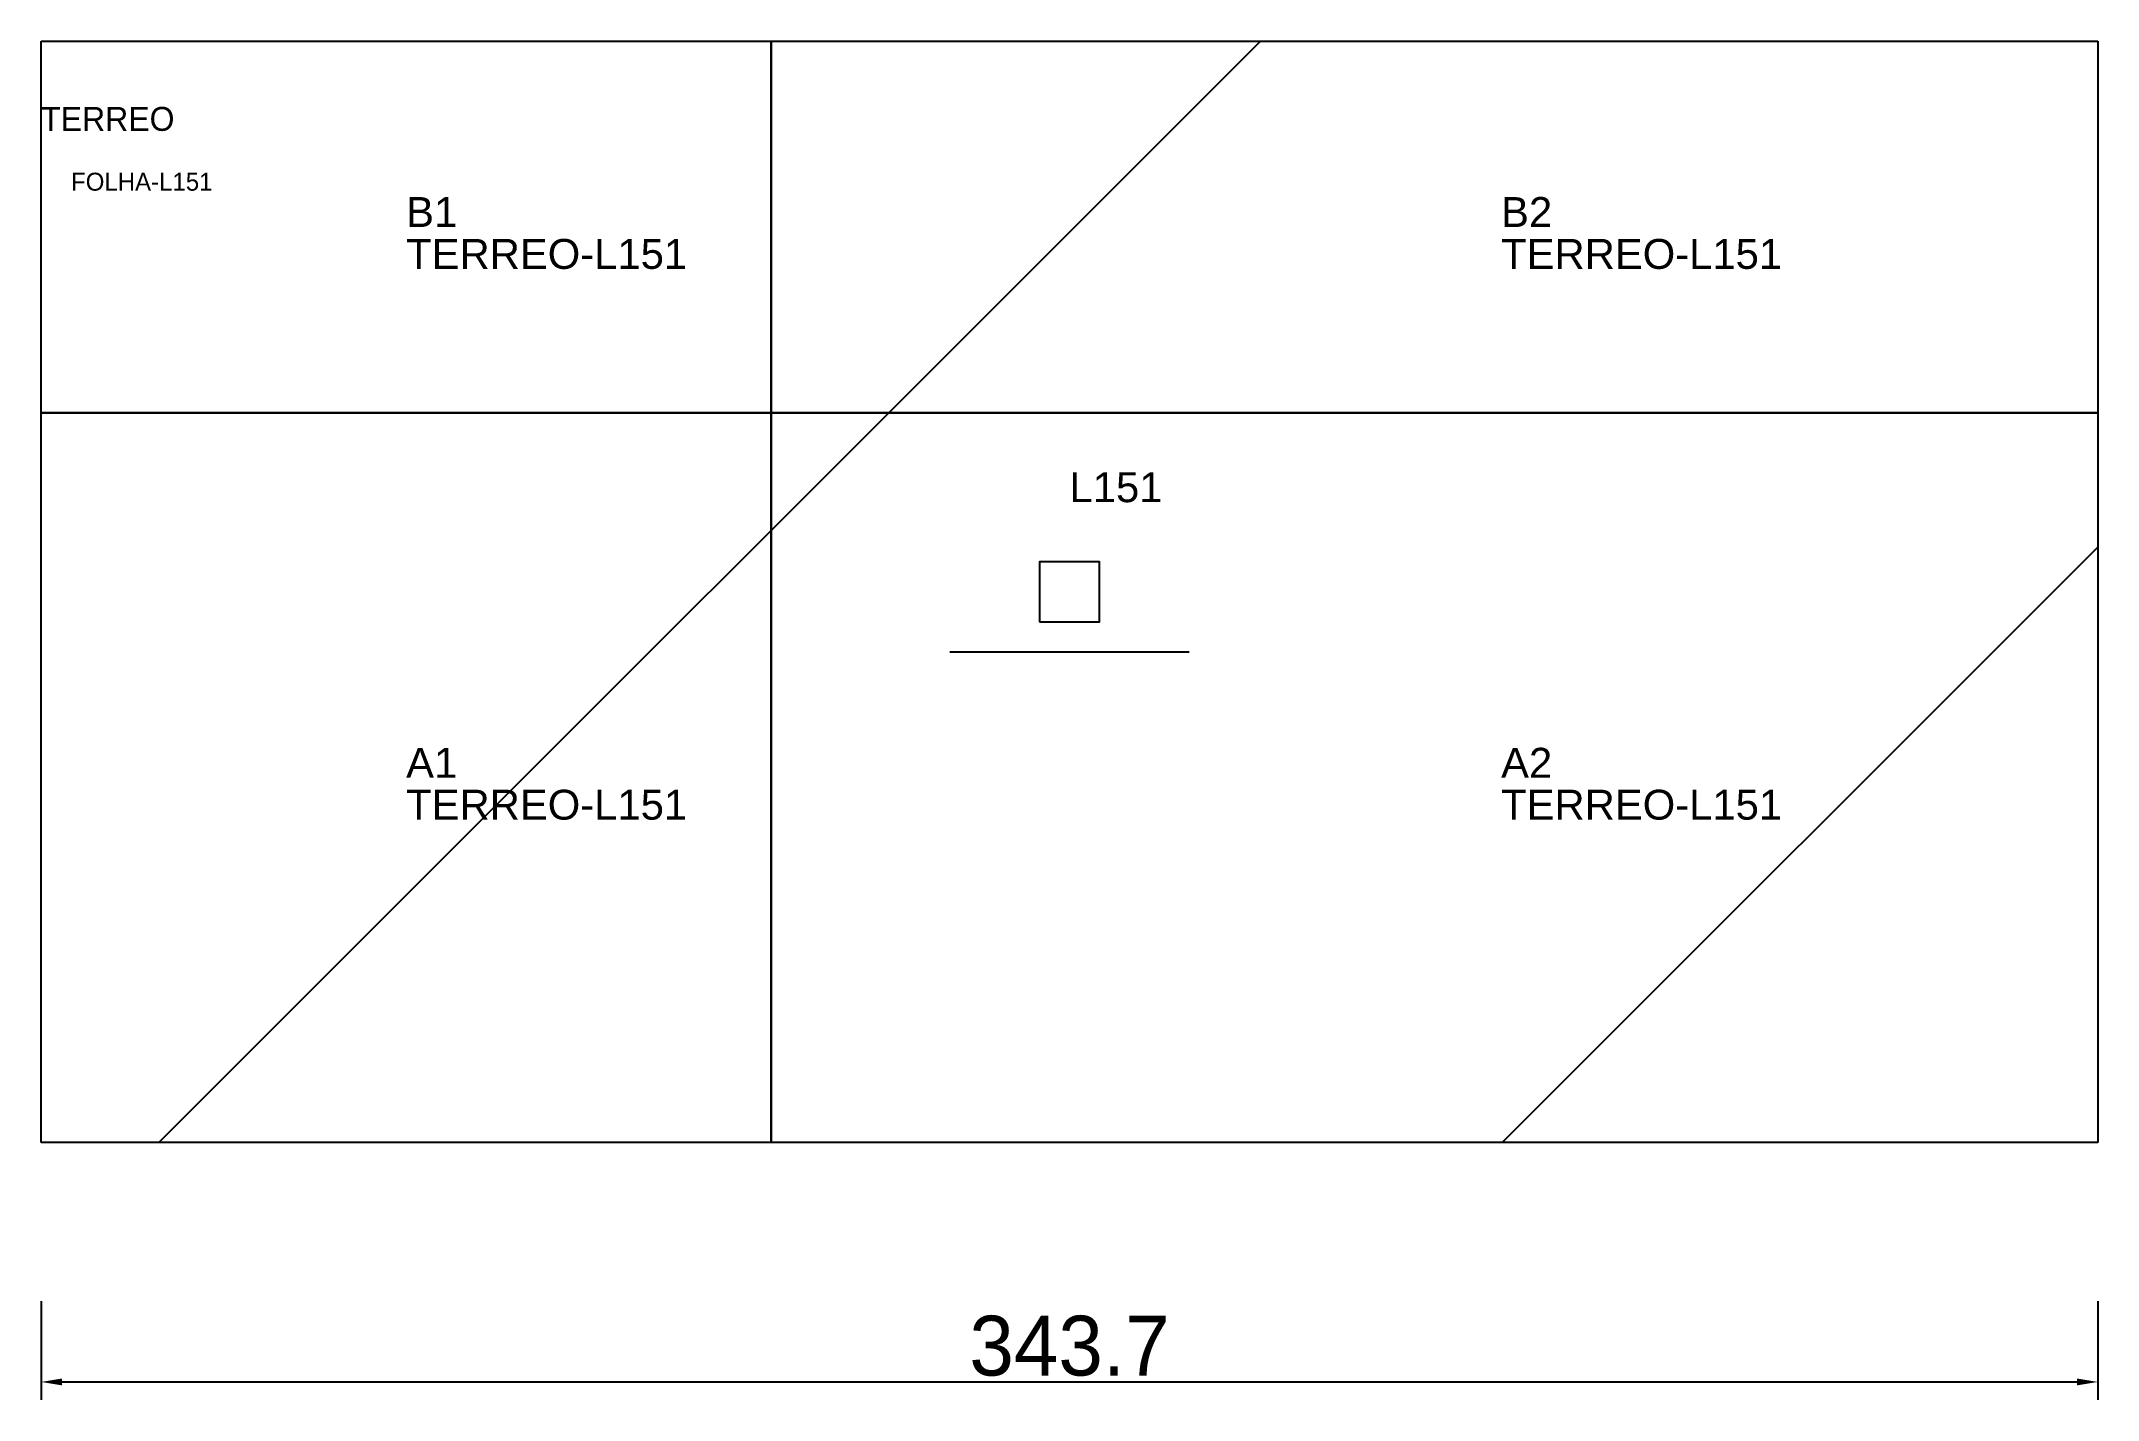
# Model space of a CAD drawing. Header units: metres. Extents: x 222 to 566, y -26 to 202.
import ezdxf

# ---------------------------------------------------------------- set-up
doc = ezdxf.new("R2010")
doc.units = ezdxf.units.M
for name, color, linetype in [('3', 3, 'CONTINUOUS'), ('AUX00', 7, 'CONTINUOUS'), ('COTA', 241, 'CONTINUOUS'), ('FOLHA', 255, 'CONTINUOUS'), ('Hachura', 251, 'CONTINUOUS'), ('NOMENCLATURA', 7, 'CONTINUOUS'), ('Nível', 160, 'CONTINUOUS'), ('Painéis', 200, 'CONTINUOUS'), ('Pilares', 5, 'CONTINUOUS'), ('SARR_2.2x7', 40, 'CONTINUOUS')]:
    doc.layers.add(name, color=color, linetype=linetype)
doc.styles.add('ARIAL', font='Arial.ttf')
doc.styles.add('STR_STANDARD', font='arial.ttf')
doc.dimstyles.new('EZ DXF', dxfattribs={"dimtxt": 10, "dimasz": 3.5, "dimexe": 3, "dimexo": 1.5, "dimgap": 1, "dimtad": 1, "dimdec": 1, "dimdsep": 46, "dimcen": 2.5, "dimazin": 3, "dimtfac": 1, "dimtmove": 0, "dimatfit": 3})

msp = doc.modelspace()

# ---------------------------------------------------------------- hatches: boundary and pattern name
at = {"layer": 'Hachura'}
h = msp.add_hatch(dxfattribs=at)
h.set_pattern_fill('ANSI31', scale=50)
h.paths.add_polyline_path([(222.2, 201.5), (565.94, 201.5), (565.94, 17.36), (222.2, 17.36)])
h = msp.add_hatch(dxfattribs=at)
h.set_pattern_fill('ANSI31', scale=50)
h.paths.add_polyline_path([(222.2, 201.5), (565.94, 201.5), (565.94, 17.36), (222.2, 17.36)])

# ---------------------------------------------------------------- linework, layer by layer
at = {"layer": '3'}
for points in [[(344.2, 17.36), (344.2, 201.5)], [(344.2, 17.36), (344.2, 201.5)], [(222.2, 139.36), (565.94, 139.36)], [(222.2, 139.36), (565.94, 139.36)]]:
    msp.add_lwpolyline(points, close=True, dxfattribs=at)
at = {"layer": 'Painéis', "color": 200}
for p, q in [((222.2, 201.5), (565.94, 201.5)), ((222.2, 17.36), (222.2, 201.5)), ((222.2, 201.5), (565.94, 201.5)), ((222.2, 17.36), (222.2, 201.5)), ((565.94, 201.5), (565.94, 17.36)), ((565.94, 201.5), (565.94, 17.36)), ((565.94, 17.36), (222.2, 17.36)), ((565.94, 17.36), (222.2, 17.36))]:
    msp.add_line(p, q, dxfattribs=at)
at = {"layer": 'Pilares'}
msp.add_lwpolyline([(389.07, 104.43), (399.07, 104.43), (399.07, 114.43), (389.07, 114.43)], close=True, dxfattribs=at)
msp.add_lwpolyline([(389.07, 104.43), (399.07, 104.43), (399.07, 114.43), (389.07, 114.43)], close=True, dxfattribs=at)
at = {"layer": 'SARR_2.2x7'}
msp.add_line((374.07, 99.43), (414.07, 99.43), dxfattribs=at)
msp.add_line((374.07, 99.43), (414.07, 99.43), dxfattribs=at)

# ---------------------------------------------------------------- texts
at = {"layer": '3', "style": 'STR_STANDARD'}
for s, p in [('B1', (283.2, 170.43)), ('B1', (283.2, 170.43)), ('B2', (466.2, 170.43)), ('B2', (466.2, 170.43)), ('A1', (283.2, 78.36)), ('A1', (283.2, 78.36)), ('A2', (466.2, 78.36)), ('A2', (466.2, 78.36))]:
    msp.add_text(s, height=5, dxfattribs=at).set_placement(p)
at = {"layer": 'AUX00', "style": 'STR_STANDARD'}
for p in [(283.2, 163.43), (283.2, 163.43), (466.2, 163.43), (466.2, 163.43), (283.2, 71.36), (283.2, 71.36), (466.2, 71.36), (466.2, 71.36)]:
    msp.add_text('TERREO-L151', height=5, dxfattribs=at).set_placement(p)
at = {"layer": 'FOLHA'}
msp.add_text('FOLHA-L151', height=3, dxfattribs=at).set_placement((227.2, 176.5))
msp.add_text('FOLHA-L151', height=3, dxfattribs=at).set_placement((227.2, 176.5))
at = {"layer": 'NOMENCLATURA', "insert": (394.07, 129.43), "char_height": 5, "attachment_point": 1, "style": 'ARIAL'}
msp.add_mtext('L151', dxfattribs=at)
msp.add_mtext('L151', dxfattribs=at)
at = {"layer": 'Nível'}
msp.add_text('TERREO', height=4, dxfattribs=at).set_placement((222.2, 186.5))
msp.add_text('TERREO', height=4, dxfattribs=at).set_placement((222.2, 186.5))

# ---------------------------------------------------------------- dimensions: what is measured, and where the dimension line sits
at = {"layer": 'COTA'}
msp.add_linear_dim(base=(222.2, -22.64), p1=(222.2, -7.64), p2=(565.94, -7.64), dimstyle='EZ DXF', dxfattribs=at).render()
msp.add_linear_dim(base=(222.2, -22.64), p1=(222.2, -7.64), p2=(565.94, -7.64), dimstyle='EZ DXF', dxfattribs=at).render()

doc.saveas('drawing.dxf')
